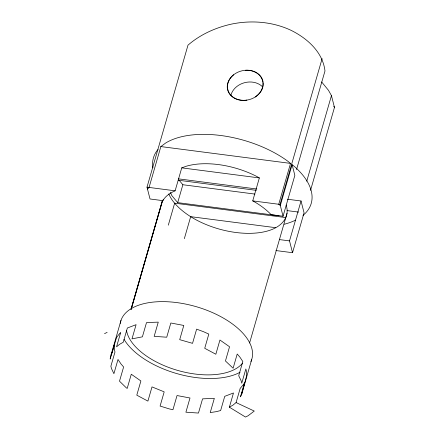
<?xml version="1.0" encoding="UTF-8"?>
<svg xmlns="http://www.w3.org/2000/svg" width="439" height="439" viewBox="0 0 439 439"><rect width="100%" height="100%" fill="white"/><g stroke="black" fill="none" stroke-linecap="round" stroke-linejoin="round"><path stroke-width="0.66" d="M120.988 320.399L110.996 355.03L110.167 359.053L114.272 344.845L114.376 349.653L114.98 352.007L110.88 366.214L111.479 368.568L113.91 373.677L118.009 359.47L121.021 363.991L123.611 366.977L119.512 381.184L126.092 387.615L127.184 388.444L131.283 374.237L140.892 380.964L136.787 395.171L147.905 401.109L152.009 386.902L164.191 391.857L160.092 406.064L169.295 408.907L172.933 409.752L177.032 395.544L189.999 397.992L185.9 412.199L198.461 413.061L202.566 398.853L214.331 398.36L210.232 412.567L216.301 411.656L220.636 410.542L224.735 396.335L233.477 392.976L229.377 407.183L245.494 417.05L248.095 415.755L254.28 411.058L236.083 402.574L232.944 405.159L229.377 407.183M236.083 402.574L240.182 388.367L243.821 384.158L244.539 382.66L240.44 396.867L241.631 394.381L246.614 375.877L246.455 371.339L245.851 368.985L241.752 383.192L241.148 380.838L238.723 375.729L242.822 361.522L239.809 357L237.214 354.021L233.114 368.228L225.443 360.962L229.548 346.755L219.939 340.027L215.84 354.235L204.722 348.297L208.821 334.09L203.603 331.736L196.634 329.14L192.534 343.347L179.699 339.66L183.798 325.453L170.831 323L166.727 337.212L154.166 336.345L158.265 322.138L147.367 322.506L146.5 322.632L142.395 336.839L131.991 338.864L136.095 324.657L127.354 328.015L123.255 342.222L119.688 344.253L116.544 346.832L120.648 332.625L119.918 333.223L117.01 336.834L116.291 338.332L112.192 352.539L110.996 355.03M286.179 204.997A61.784 31.542 16.1 0 1 287.018 213.299C285.965 220.784 279.736 226.156 273.129 229.01A61.784 31.542 16.1 0 1 191.558 217.239C184.446 212.816 177.751 207.532 172.697 200.782A61.784 31.542 16.1 0 1 168.817 193.923M302.976 215.417A82.115 41.925 16.1 0 0 294.525 166.601L292.105 164.658L294.849 175.381L283.051 216.24L271.203 214.704C265.831 209.156 259.526 204.547 252.727 200.886L259.356 177.927L256.431 176.297A61.784 31.542 16.1 0 0 186.394 166.189L181.751 167.857L175.128 190.817C170.316 192.913 165.487 195.942 162.896 200.65L150.023 198.982L146.999 187.168L187.991 45.151C200.327 34.461 215.62 27.597 231.485 24.101A85.868 70.723 -14.3 0 1 291.326 30.461C307.371 38.456 322.846 52.181 324.981 70.981L296.528 169.547M148.058 187.157L147.499 189.105L149.068 187.437L160.861 146.577L290.536 163.396L278.738 204.261L280.312 205.523L292.105 164.658M130.992 309.303L162.37 200.59M131.162 309.094L162.512 200.469M131.195 309.336L162.545 200.716M162.896 200.65L163.275 199.339M168.313 225.169L174.662 203.164L285.778 217.579M279.001 215.785L177.691 202.642L182.86 184.737L179.019 180.111M184.336 238.668L190.685 216.663L275.654 227.682M283.051 216.24L280.033 204.426L322.122 58.612M249.582 342.991L287.018 213.299M241.631 394.381L251.629 359.75M275.939 250.554L292.533 252.705L289.515 240.89L301.033 200.985L287.463 199.224M306.735 181.225L331.445 95.62L328.465 90.297L321.677 81.978M292.533 252.705L304.057 212.794L301.033 200.985M310.516 190.405L334.469 107.434L331.445 95.62M158.073 149.584L156.86 150.923A82.115 41.925 16.1 0 0 152.904 167.917M246.833 100.108L245.802 100.301A18.059 14.871 -14.3 0 1 228.757 92.7A18.059 14.871 -14.3 0 1 232.379 75.804C236.401 72.15 241.829 70.169 247.245 70.169A18.059 14.871 -14.3 0 1 263.049 81.681M255.235 96.997L256.173 96.278A18.059 14.871 -14.3 0 0 262.248 79.7A18.059 14.871 -14.3 0 0 246.669 70.262L245.549 70.295M160.685 146.708L165.635 143.032A82.115 41.925 16.1 0 1 287.775 161.184L290.536 163.396M233.691 74.789L232.862 75.497A18.059 14.871 -14.3 0 0 239.107 99.818A18.059 14.871 -14.3 0 0 263.175 82.609M104.531 333.651L107.132 332.356M181.751 167.857L259.356 177.927M178.322 178.832L256.848 189.022M178.316 180.22L256.332 190.345M182.86 184.737L254.933 194.087M146.999 187.168L175.128 190.817M252.727 200.886L280.033 204.426M287.117 210.599L298.635 212.092M279.429 239.584L289.515 240.89M177.691 202.642L171.72 195.443L170.486 192.408M333.805 106.249L334.469 107.434M242.526 363.163A61.784 31.542 16.1 0 1 178.377 370.609A61.784 31.542 16.1 0 1 126.564 330.572M120.253 323.439A68.232 34.835 16.1 0 1 196.277 306.696A68.232 34.835 16.1 0 1 250.932 361.5M240.062 372.277A68.232 34.835 16.1 0 1 177.164 373.688A68.232 34.835 16.1 0 1 124.012 339.281M295.54 220.153A82.115 41.925 16.1 0 1 284.181 224.263M230.974 94.994A18.059 14.871 -14.3 0 1 244.677 82.664A18.059 14.871 -14.3 0 1 262.632 86.873"/></g></svg>
